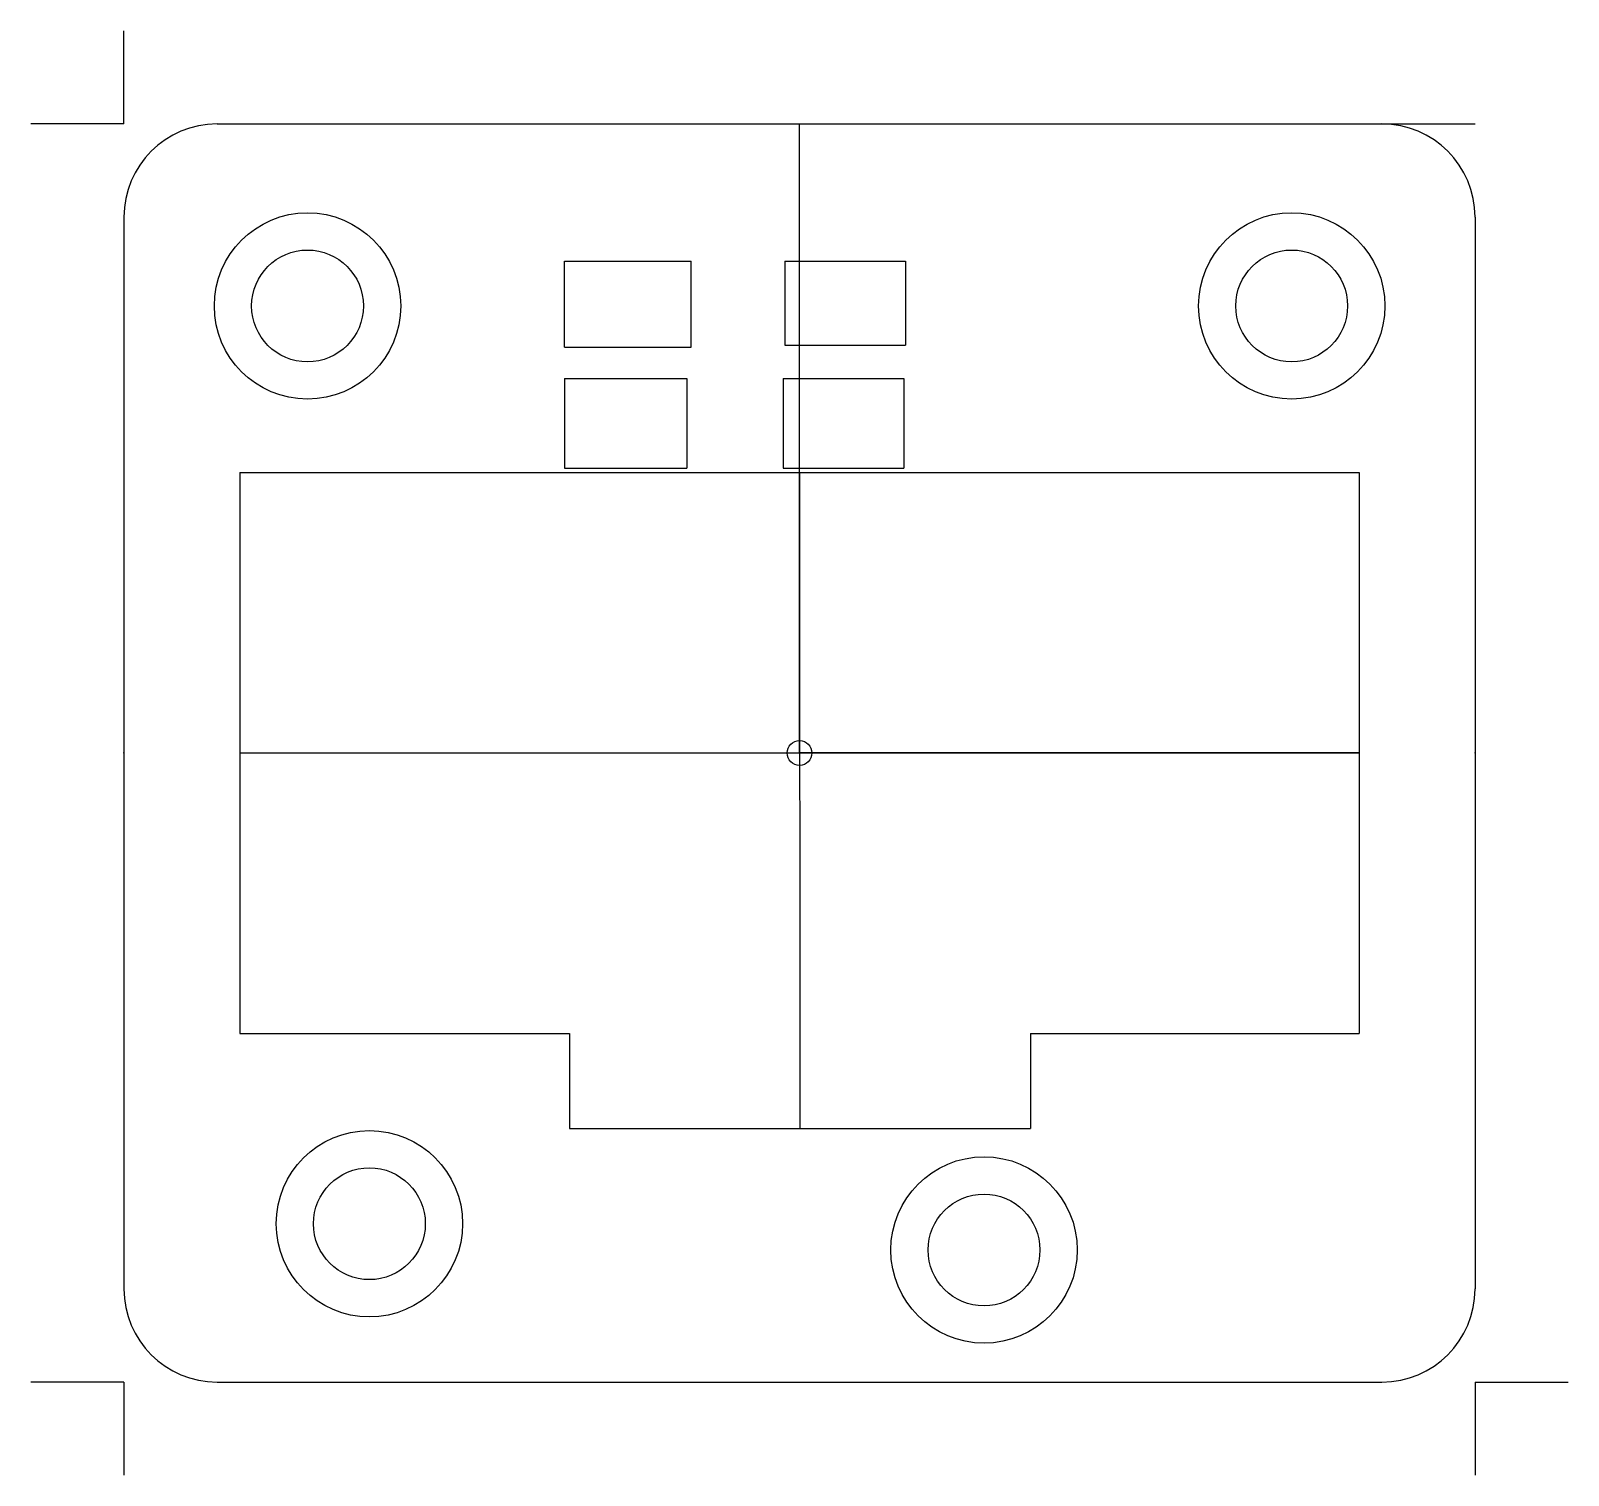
# Model space of a CAD drawing. Header units: millimetres. Extents: x 179 to 195.5, y 318.5 to 334.
import ezdxf

# ---------------------------------------------------------------- set-up
doc = ezdxf.new("R2010")
doc.units = ezdxf.units.MM
doc.header["$PDSIZE"] = -1
doc.linetypes.add('CENTERX2', pattern=[20.32, 12.7, -2.54, 2.54, -2.54])

msp = doc.modelspace()

# ---------------------------------------------------------------- linework, layer by layer
at = {"color": 7, "linetype": 'Continuous'}
for p, q in [((179.953, 332.971), (179.953, 333.971)), ((179.953, 332.971), (178.953, 332.971)), ((180.953, 332.971), (193.453, 332.971)), ((179.953, 331.971), (179.953, 320.471)), ((194.453, 331.971), (194.453, 320.471)), ((184.681, 330.576), (184.681, 331.499)), ((184.681, 331.499), (186.04, 331.499)), ((186.04, 330.576), (186.04, 331.499)), ((187.046, 331.499), (188.341, 331.499)), ((187.046, 331.499), (187.046, 330.597)), ((188.341, 331.499), (188.341, 330.597)), ((184.681, 330.576), (186.04, 330.576)), ((187.046, 330.597), (188.341, 330.597)), ((184.681, 330.238), (185.992, 330.238)), ((184.681, 330.238), (184.681, 329.278)), ((185.992, 330.238), (185.992, 329.278)), ((187.026, 330.238), (188.322, 330.238)), ((187.026, 330.238), (187.026, 329.278)), ((188.322, 330.238), (188.322, 329.278)), ((181.198, 329.23), (193.208, 329.23)), ((181.198, 329.23), (181.198, 323.212)), ((184.681, 329.278), (185.992, 329.278)), ((187.026, 329.278), (188.322, 329.278)), ((193.208, 329.23), (193.208, 323.212)), ((181.198, 323.212), (184.736, 323.212)), ((184.736, 323.212), (184.736, 322.19)), ((189.681, 323.212), (193.208, 323.212)), ((189.681, 323.212), (189.681, 322.19)), ((184.736, 322.19), (189.681, 322.19)), ((179.953, 319.471), (178.953, 319.471)), ((179.953, 319.471), (179.953, 318.471)), ((180.953, 319.471), (193.453, 319.471)), ((194.453, 319.471), (195.453, 319.471)), ((194.453, 319.471), (194.453, 318.471))]:
    msp.add_line(p, q, dxfattribs=at)
at = {"color": 7, "linetype": 'CENTERX2'}
for p, q in [((187.203, 326.221), (187.203, 332.971)), ((187.203, 332.971), (194.453, 332.971)), ((187.203, 326.221), (187.203, 329.23)), ((187.203, 329.23), (187.208, 322.19)), ((181.198, 326.221), (193.208, 326.221)), ((193.208, 326.221), (187.203, 326.221))]:
    msp.add_line(p, q, dxfattribs=at)
at = {"color": 7, "linetype": 'Continuous'}
for centre, radius in [((181.923, 331.018), 1), ((192.485, 331.018), 1), ((181.923, 331.018), 0.6), ((192.485, 331.018), 0.6), ((187.203, 326.221), 0.133), ((182.587, 321.17), 1), ((182.587, 321.17), 0.6), ((189.183, 320.888), 1), ((189.183, 320.888), 0.6)]:
    msp.add_circle(centre, radius, dxfattribs=at)
for centre, start, end in [((180.953, 331.971), 90, 180), ((193.453, 331.971), 0, 90), ((180.953, 320.471), 180, 270), ((193.453, 320.471), 270, 0)]:
    msp.add_arc(centre, 1, start, end, dxfattribs=at)
for p in [(179.953, 326.221), (194.453, 326.221)]:
    msp.add_point(p, dxfattribs=at)

doc.saveas('drawing.dxf')
